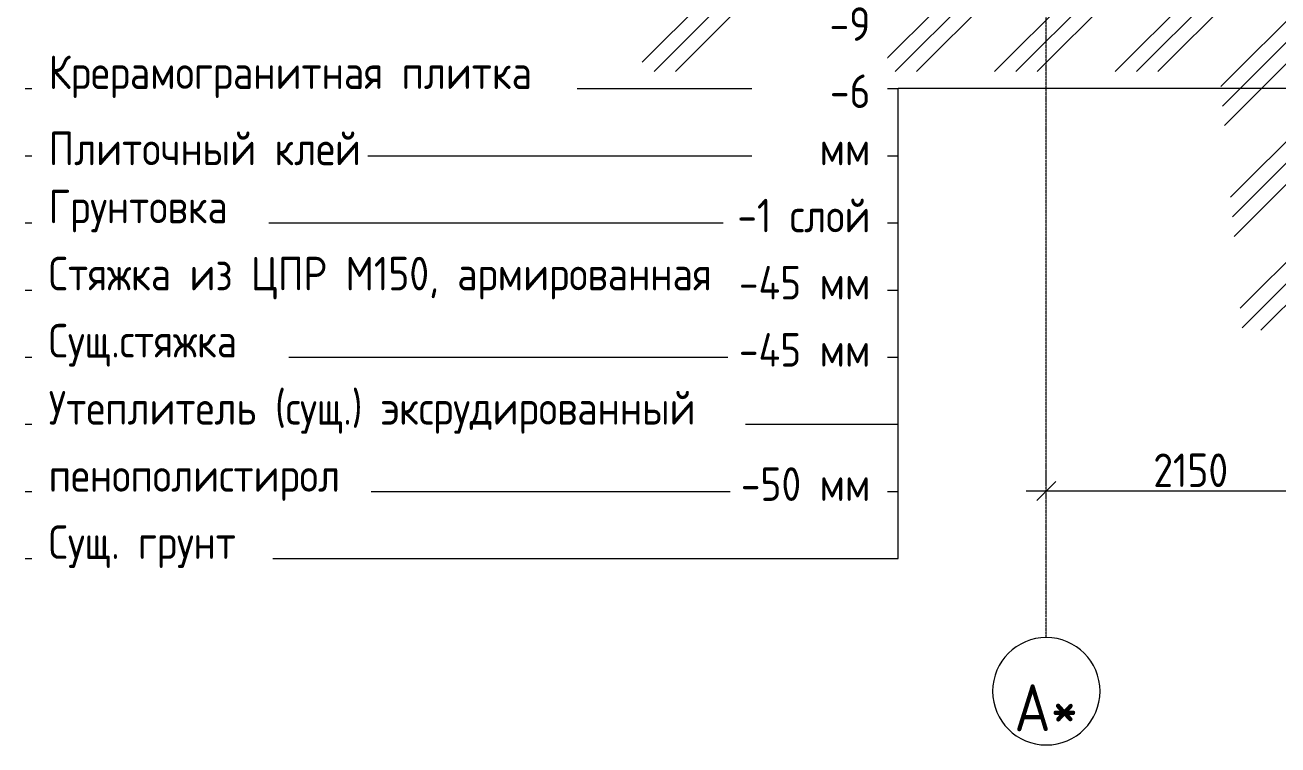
# Model space of a CAD drawing. Header units: millimetres. Extents: x -3929 to 624051, y 52832 to 514950.
# Drawn here: x 473972 to 483301, y 106358 to 111720 of the extents above; entities that cross this region are included whole.
import ezdxf

# ---------------------------------------------------------------- set-up
doc = ezdxf.new("R2010")
doc.units = ezdxf.units.MM
doc.linetypes.add('ADSK_Линия сетки', pattern=[25, 20, -2.5, 0, -2.5])
for name, color, linetype, lineweight in [('Аннотация', 7, 'Continuous', 18), ('Оси', 253, 'Continuous', 9), ('Размеры', 7, 'Continuous', 9), ('Узлы', 7, 'Continuous', 18)]:
    doc.layers.add(name, color=color, linetype=linetype, lineweight=lineweight)
doc.styles.add('GOST Common', font='GOST_Common.ttf', dxfattribs={"width": 0.9, "height": 350})
doc.styles.add('GOST Common_1', font='GOST_Common.ttf', dxfattribs={"width": 0.9, "height": 250})
doc.styles.add('GOST Common_2', font='GOST_Common.ttf', dxfattribs={"width": 0.9, "height": 250})
doc.dimstyles.new('ADSK_Основной_2_5_мм_Округление_до_10_мм', dxfattribs={"dimscale": 304.8, "dimtxt": 251.428749, "dimasz": 0.463911, "dimexe": 0.492126, "dimexo": 0.492126, "dimgap": 0.098425, "dimtad": 1, "dimdec": 0, "dimrnd": 10, "dimdsep": 46, "dimtxsty": 'GOST Common_1', "dimblk1": 'OBLIQUE', "dimblk2": 'OBLIQUE', "dimsah": 1, "dimcen": 0.09, "dimdle": 0.492126, "dimazin": 2, "dimtfac": 1, "dimtdec": 4, "dimtix": 1, "dimtmove": 0, "dimatfit": 3, "dimfxl": 1, "dimtvp": 1, "dimtolj": 1, "dimtzin": 0, "dimlwd": 20, "dimlwe": 20, "dimarcsym": 2})

# ---------------------------------------------------------------- blocks, each defined once
blk = doc.blocks.new('Ось сетки - Круг_Ø8 мм-8258-Разрез 2-2')
at = {"layer": 'Оси', "lineweight": 20}
for start, end in [(360, 180), (180, 360)]:
    blk.add_arc((-5, -5988), 400, start, end, dxfattribs=at)
blk = doc.blocks.new('_Oblique')
at = {"color": 0, "linetype": 'ByBlock', "lineweight": -2}
blk.add_line((-0.5, -0.5), (0.5, 0.5), dxfattribs=at)
blk = doc.blocks.new('*D2803')
at = {"layer": 'Defpoints', "color": 0, "transparency": 16777216}
for p in [(481576.1, 108248.8), (481576.1, 108148.9), (483726.1, 108148.9)]:
    blk.add_point(p, dxfattribs=at)
at = {"layer": 'Размеры', "color": 0, "lineweight": 5, "transparency": 16777216}
for p, q in [((481576.1, 108298.9), (481576.1, 108398.8)), ((483726.1, 108298.9), (483726.1, 108398.8)), ((483876.1, 108248.8), (481426.1, 108248.8))]:
    blk.add_line(p, q, dxfattribs=at)
at = {"layer": 'Размеры', "color": 0, "lineweight": 5, "transparency": 16777216, "xscale": 141.4, "yscale": 141.4, "zscale": 141.4, "rotation": 180}
blk.add_blockref('_Oblique', (481576.1, 108248.8), dxfattribs=at)
at = {"layer": 'Размеры', "color": 0, "lineweight": 5, "transparency": 16777216, "xscale": 141.4, "yscale": 141.4, "zscale": 141.4}
blk.add_blockref('_Oblique', (483726.1, 108248.8), dxfattribs=at)
at = {"layer": 'Размеры', "color": 0, "lineweight": 5, "transparency": 16777216, "insert": (482651.1, 108403.8), "char_height": 250, "width": 700.591, "attachment_point": 5, "style": 'GOST Common_1'}
blk.add_mtext('\\A1;2150', dxfattribs=at)
blk = doc.blocks.new('ADSK_Обозначение_ФлажокПирогаКонструкции - Разрез пол-7272285-Разрез 2-2')
at = {"layer": 'Аннотация', "lineweight": 20}
for p, q in [((-9758.7, -1500), (-3258.7, -1500)), ((4741.3, -1500), (-3258.7, -1500)), ((-3258.7, -2000), (-3258.7, -1500)), ((-9758.7, -2000), (-3258.7, -2000)), ((-3258.7, -2500), (-3258.7, -2000)), ((-9758.7, -2500), (-3258.7, -2500)), ((-3258.7, -3000), (-3258.7, -2500)), ((-9758.7, -3000), (-3258.7, -3000)), ((-3258.7, -3500), (-3258.7, -3000)), ((-9758.7, -3500), (-3258.7, -3500)), ((-3258.7, -4000), (-3258.7, -3500)), ((-9758.7, -4000), (-3258.7, -4000)), ((-3258.7, -4500), (-3258.7, -4000)), ((-9758.7, -4500), (-3258.7, -4500)), ((-3258.7, -5000), (-3258.7, -4500)), ((-9758.7, -5000), (-3258.7, -5000))]:
    blk.add_line(p, q, dxfattribs=at)

msp = doc.modelspace()

# ---------------------------------------------------------------- hatches: boundary and pattern name
at = {"layer": 'Узлы', "lineweight": 5}
h = msp.add_hatch(dxfattribs=at)
h.set_pattern_fill('FP_22', color=256, style=0, pattern_type=2)
h.set_pattern_definition([(45, (492818, 121045.93), (-449.013, 449.013), []), (45, (492976.76, 121045.93), (0, 898.026), []), (45, (492659.26, 121045.93), (0, 898.026), [])])
h.paths.add_polyline_path([(527266.021, 109033.383), (527476.991, 109033.383), (527476.991, 110738.798), (529189.533, 110738.798), (529189.533, 112185.933), (528811.986, 112185.933), (528811.055, 111395.933), (527091.534, 111395.933), (527091.534, 109445.933), (527266.021, 109445.933), (527266.021, 109129.339)])
h.paths.add_polyline_path([(526263.577, 109033.383), (526519.948, 109033.383), (526519.948, 109445.933), (526569.948, 109445.933), (526569.948, 109645.933), (501624.237, 109645.933), (501624.237, 109445.933), (501676.021, 109445.933), (501676.021, 109067.891), (501824.237, 109067.891), (501824.237, 109195.933), (526136.352, 109195.933), (526136.352, 109033.383)])
h.paths.add_polyline_path([(483742.211, 109445.933), (500791.42, 109445.933), (500959.037, 109619.138), (501014.037, 109445.933), (501105.563, 109445.933), (501104.424, 112453.93), (486192.457, 112453.93), (486192.457, 112545.933), (480649.257, 112545.933), (479504.862, 111935.933), (479144.603, 111935.933), (479144.603, 111909.517), (478566.301, 111909.517), (478566.301, 111373.253), (482866.301, 111373.253), (483034.92, 109445.933), (483054.095, 109445.933)])
h.paths.add_polyline_path([(499387.935, 112394.207), (499387.939, 112394.207), (499388.911, 112386.853)])

# ---------------------------------------------------------------- linework, layer by layer
at = {"layer": 'Оси', "linetype": 'ADSK_Линия сетки'}
msp.add_line((481576.112, 107157.883), (481576.112, 117670.933), dxfattribs=at)

# ---------------------------------------------------------------- block references
at = {"layer": 'Аннотация'}
msp.add_blockref('ADSK_Обозначение_ФлажокПирогаКонструкции - Разрез пол-7272285-Разрез 2-2', (483731.112, 112745.933), dxfattribs=at)
at = {"layer": 'Оси', "lineweight": 20}
msp.add_blockref('Ось сетки - Круг_Ø8 мм-8258-Разрез 2-2', (481581.112, 112745.933), dxfattribs=at)

# ---------------------------------------------------------------- texts
at = {"layer": 'Оси', "insert": (481575.282, 106634.979), "char_height": 350, "width": 512.1, "attachment_point": 5, "line_spacing_factor": 1.022766, "style": 'GOST Common'}
msp.add_mtext('\\pxqc,t0.25714,0.51429,0.77143,1.02857,1.28571,1.54286,1.8,2.05714,2.31429,2.57143,2.82857,3.08571,3.34286,3.6,3.85714,4.11429,4.37143,4.62857,4.88571,5.14286,5.4,5.65714,5.91429,6.17143,6.42857,6.68571,6.94286,7.2,7.45714,7.71429,7.97143,8.22857;{А*}', dxfattribs=at)

# ---------------------------------------------------------------- dimensions: what is measured, and where the dimension line sits
at = {"layer": 'Размеры', "lineweight": 5}
dim = msp.add_linear_dim(base=(481576.112, 108248.841), p1=(483726.112, 108148.856), p2=(481576.112, 108148.856), dimstyle='ADSK_Основной_2_5_мм_Округление_до_10_мм', override={"dimpost": '<>', "dimfxl": 2150, "dimlwd": 5, "dimlwe": 5}, dxfattribs=at)
dim.commit()
dim.dimension.update_dxf_attribs({"geometry": '*D2803', "text_midpoint": (482651.112, 108403.841)})

# ---------------------------------------------------------------- next in the draw order: texts
at = {"layer": 'Аннотация', "lineweight": 9, "char_height": 250, "line_spacing_factor": 1.022766, "style": 'GOST Common_2', "bg_fill": 2}
for s, insert, width, attachment_point in [('\\pxqr,t4.572,9.144,13.716,18.288,22.86,27.432,32.004,36.576,41.148,45.72,50.292,54.864,59.436,64.008,68.58,73.152,77.724,82.296,86.868,91.44,96.012,100.584,105.156,109.728,114.3,118.872,123.444,128.016,132.588,137.16,141.732,146.304;{-9 мм}', (480266.312, 111175.585), 756, 9), ('\\pxt4.572,9.144,13.716,18.288,22.86,27.432,32.004,36.576,41.148,45.72,50.292,54.864,59.436,64.008,68.58,73.152,77.724,82.296,86.868,91.44,96.012,100.584,105.156,109.728,114.3,118.872,123.444,128.016,132.588,137.16,141.732,146.304;{Крерамогранитная плитка}', (474148.228, 111175.585), 3809.7, 7), ('\\pxt4.572,9.144,13.716,18.288,22.86,27.432,32.004,36.576,41.148,45.72,50.292,54.864,59.436,64.008,68.58,73.152,77.724,82.296,86.868,91.44,96.012,100.584,105.156,109.728,114.3,118.872,123.444,128.016,132.588,137.16,141.732,146.304;{Плиточный клей}', (474148.228, 110675.585), 2250, 7), ('\\pxqr,t4.572,9.144,13.716,18.288,22.86,27.432,32.004,36.576,41.148,45.72,50.292,54.864,59.436,64.008,68.58,73.152,77.724,82.296,86.868,91.44,96.012,100.584,105.156,109.728,114.3,118.872,123.444,128.016,132.588,137.16,141.732,146.304;{-50 мм}', (480266.312, 108175.585), 917.1, 9)]:
    msp.add_mtext(s, dxfattribs=dict(at, insert=insert, width=width, attachment_point=attachment_point))

# ---------------------------------------------------------------- next in the draw order: texts
for s, insert, width, attachment_point in [('\\pxqr,t4.572,9.144,13.716,18.288,22.86,27.432,32.004,36.576,41.148,45.72,50.292,54.864,59.436,64.008,68.58,73.152,77.724,82.296,86.868,91.44,96.012,100.584,105.156,109.728,114.3,118.872,123.444,128.016,132.588,137.16,141.732,146.304;{-6 мм}', (480266.312, 110675.585), 756, 9), ('\\pxt4.572,9.144,13.716,18.288,22.86,27.432,32.004,36.576,41.148,45.72,50.292,54.864,59.436,64.008,68.58,73.152,77.724,82.296,86.868,91.44,96.012,100.584,105.156,109.728,114.3,118.872,123.444,128.016,132.588,137.16,141.732,146.304;{Грунтовка}', (474148.228, 110175.585), 1512, 7)]:
    msp.add_mtext(s, dxfattribs=dict(at, insert=insert, width=width, attachment_point=attachment_point))

# ---------------------------------------------------------------- next in the draw order: texts
at = {"layer": 'Аннотация', "lineweight": 9, "insert": (474148.228, 109675.585), "char_height": 250, "width": 4970.7, "attachment_point": 7, "line_spacing_factor": 1.022766, "style": 'GOST Common_2', "bg_fill": 2}
msp.add_mtext('\\pxt4.572,9.144,13.716,18.288,22.86,27.432,32.004,36.576,41.148,45.72,50.292,54.864,59.436,64.008,68.58,73.152,77.724,82.296,86.868,91.44,96.012,100.584,105.156,109.728,114.3,118.872,123.444,128.016,132.588,137.16,141.732,146.304;{Стяжка из ЦПР М150, армированная}', dxfattribs=at)

# ---------------------------------------------------------------- next in the draw order: texts
at = {"layer": 'Аннотация', "lineweight": 9, "char_height": 250, "line_spacing_factor": 1.022766, "style": 'GOST Common_2', "bg_fill": 2}
for s, insert, width, attachment_point in [('\\pxqr,t4.572,9.144,13.716,18.288,22.86,27.432,32.004,36.576,41.148,45.72,50.292,54.864,59.436,64.008,68.58,73.152,77.724,82.296,86.868,91.44,96.012,100.584,105.156,109.728,114.3,118.872,123.444,128.016,132.588,137.16,141.732,146.304;{-1 слой}', (480266.312, 110175.585), 970.2, 9), ('\\pxt4.572,9.144,13.716,18.288,22.86,27.432,32.004,36.576,41.148,45.72,50.292,54.864,59.436,64.008,68.58,73.152,77.724,82.296,86.868,91.44,96.012,100.584,105.156,109.728,114.3,118.872,123.444,128.016,132.588,137.16,141.732,146.304;{Сущ.стяжка}', (474148.228, 109175.585), 1661.4, 7)]:
    msp.add_mtext(s, dxfattribs=dict(at, insert=insert, width=width, attachment_point=attachment_point))

# ---------------------------------------------------------------- next in the draw order: texts
for s, insert, width, attachment_point in [('\\pxqr,t4.572,9.144,13.716,18.288,22.86,27.432,32.004,36.576,41.148,45.72,50.292,54.864,59.436,64.008,68.58,73.152,77.724,82.296,86.868,91.44,96.012,100.584,105.156,109.728,114.3,118.872,123.444,128.016,132.588,137.16,141.732,146.304;{-45 мм}', (480266.312, 109675.585), 935.1, 9), ('\\pxt4.572,9.144,13.716,18.288,22.86,27.432,32.004,36.576,41.148,45.72,50.292,54.864,59.436,64.008,68.58,73.152,77.724,82.296,86.868,91.44,96.012,100.584,105.156,109.728,114.3,118.872,123.444,128.016,132.588,137.16,141.732,146.304;{Утеплитель (сущ.) эксрудированный}', (474148.228, 108675.585), 5060.7, 7)]:
    msp.add_mtext(s, dxfattribs=dict(at, insert=insert, width=width, attachment_point=attachment_point))

# ---------------------------------------------------------------- next in the draw order: texts
for s, insert, width, attachment_point in [('\\pxqr,t4.572,9.144,13.716,18.288,22.86,27.432,32.004,36.576,41.148,45.72,50.292,54.864,59.436,64.008,68.58,73.152,77.724,82.296,86.868,91.44,96.012,100.584,105.156,109.728,114.3,118.872,123.444,128.016,132.588,137.16,141.732,146.304;{-45 мм}', (480266.312, 109175.585), 935.1, 9), ('\\pxt4.572,9.144,13.716,18.288,22.86,27.432,32.004,36.576,41.148,45.72,50.292,54.864,59.436,64.008,68.58,73.152,77.724,82.296,86.868,91.44,96.012,100.584,105.156,109.728,114.3,118.872,123.444,128.016,132.588,137.16,141.732,146.304;{пенополистирол}', (474148.228, 108175.585), 2274.3, 7)]:
    msp.add_mtext(s, dxfattribs=dict(at, insert=insert, width=width, attachment_point=attachment_point))

# ---------------------------------------------------------------- next in the draw order: texts
at = {"layer": 'Аннотация', "lineweight": 9, "insert": (474148.228, 107675.585), "char_height": 250, "width": 1541.7, "attachment_point": 7, "line_spacing_factor": 1.022766, "style": 'GOST Common_2', "bg_fill": 2}
msp.add_mtext('\\pxt4.572,9.144,13.716,18.288,22.86,27.432,32.004,36.576,41.148,45.72,50.292,54.864,59.436,64.008,68.58,73.152,77.724,82.296,86.868,91.44,96.012,100.584,105.156,109.728,114.3,118.872,123.444,128.016,132.588,137.16,141.732,146.304;{Сущ. грунт}', dxfattribs=at)

doc.saveas('drawing.dxf')
